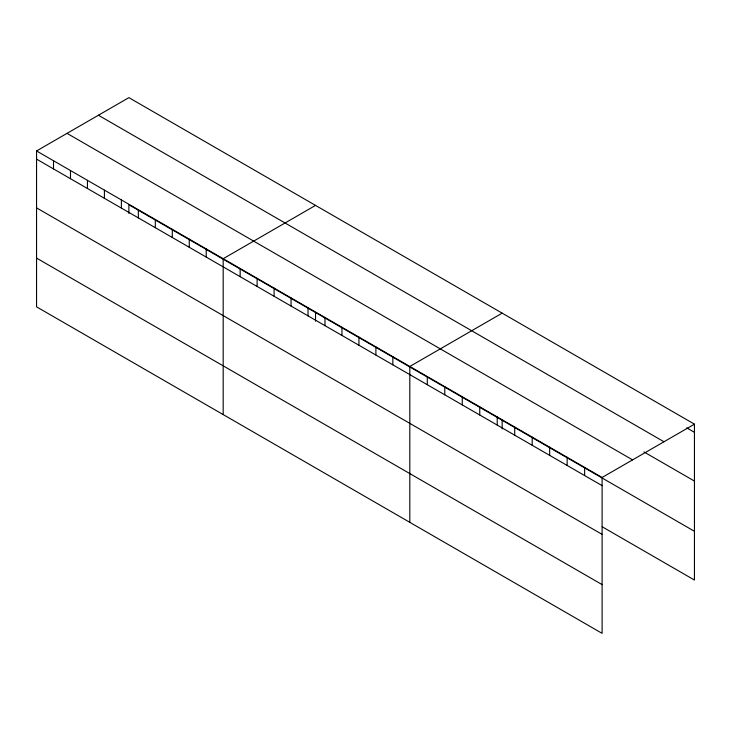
<?xml version="1.0" encoding="UTF-8"?>
<svg xmlns="http://www.w3.org/2000/svg" width="731" height="731" viewBox="0 0 731 731"><rect width="100%" height="100%" fill="white"/><g stroke="black" fill="none" stroke-linecap="round" stroke-linejoin="round"><path stroke-width="1.1" d="M36.55 150.951L602.106 477.48L602.106 633.357L36.55 306.837L36.55 150.951L128.894 97.643L694.45 424.163L694.45 580.048L602.189 526.777M315.527 205.393L223.183 258.71L223.183 414.587M502.16 313.151L409.817 366.459L409.817 522.336M602.106 477.48L694.45 424.163M686.683 427.845L694.45 432.332M98.42 115.233L663.976 441.762M643.947 451.922L694.45 481.071M67.024 133.362L632.58 459.881M694.45 531.3L128.894 204.771L128.894 213.443M36.55 159.12L602.106 485.64M36.55 207.86L602.106 534.388M36.55 258.089L602.106 584.608M584.626 467.383L584.626 475.552M567.146 457.295L567.146 465.455M549.666 447.198L549.666 455.367M532.186 437.111L532.186 445.27M514.706 427.014L514.706 435.183M502.16 420.279L502.16 428.951M497.226 416.926L497.226 425.086M479.746 406.829L479.746 414.989M462.266 396.741L462.266 404.901M444.786 386.644L444.786 394.804M427.297 376.556L427.297 384.716M392.849 356.664L392.849 364.824M375.889 346.869L375.889 355.028M358.921 337.073L358.921 345.233M341.953 327.278L341.953 335.438M324.984 317.482L324.984 325.642M315.527 312.53L315.527 321.192M308.016 307.687L308.016 315.847M291.048 297.892L291.048 306.051M274.088 288.096L274.088 296.256M257.12 278.301L257.12 286.461M240.152 268.505L240.152 276.665M206.215 248.915L206.215 257.074M189.247 239.119L189.247 247.279M172.288 229.324L172.288 237.484M155.319 219.528L155.319 227.688M138.351 209.733L138.351 217.893M121.383 199.938L121.383 208.097M104.414 190.142L104.414 198.302M87.446 180.338L87.446 188.507M70.487 170.542L70.487 178.711M53.518 160.747L53.518 168.916"/></g></svg>
